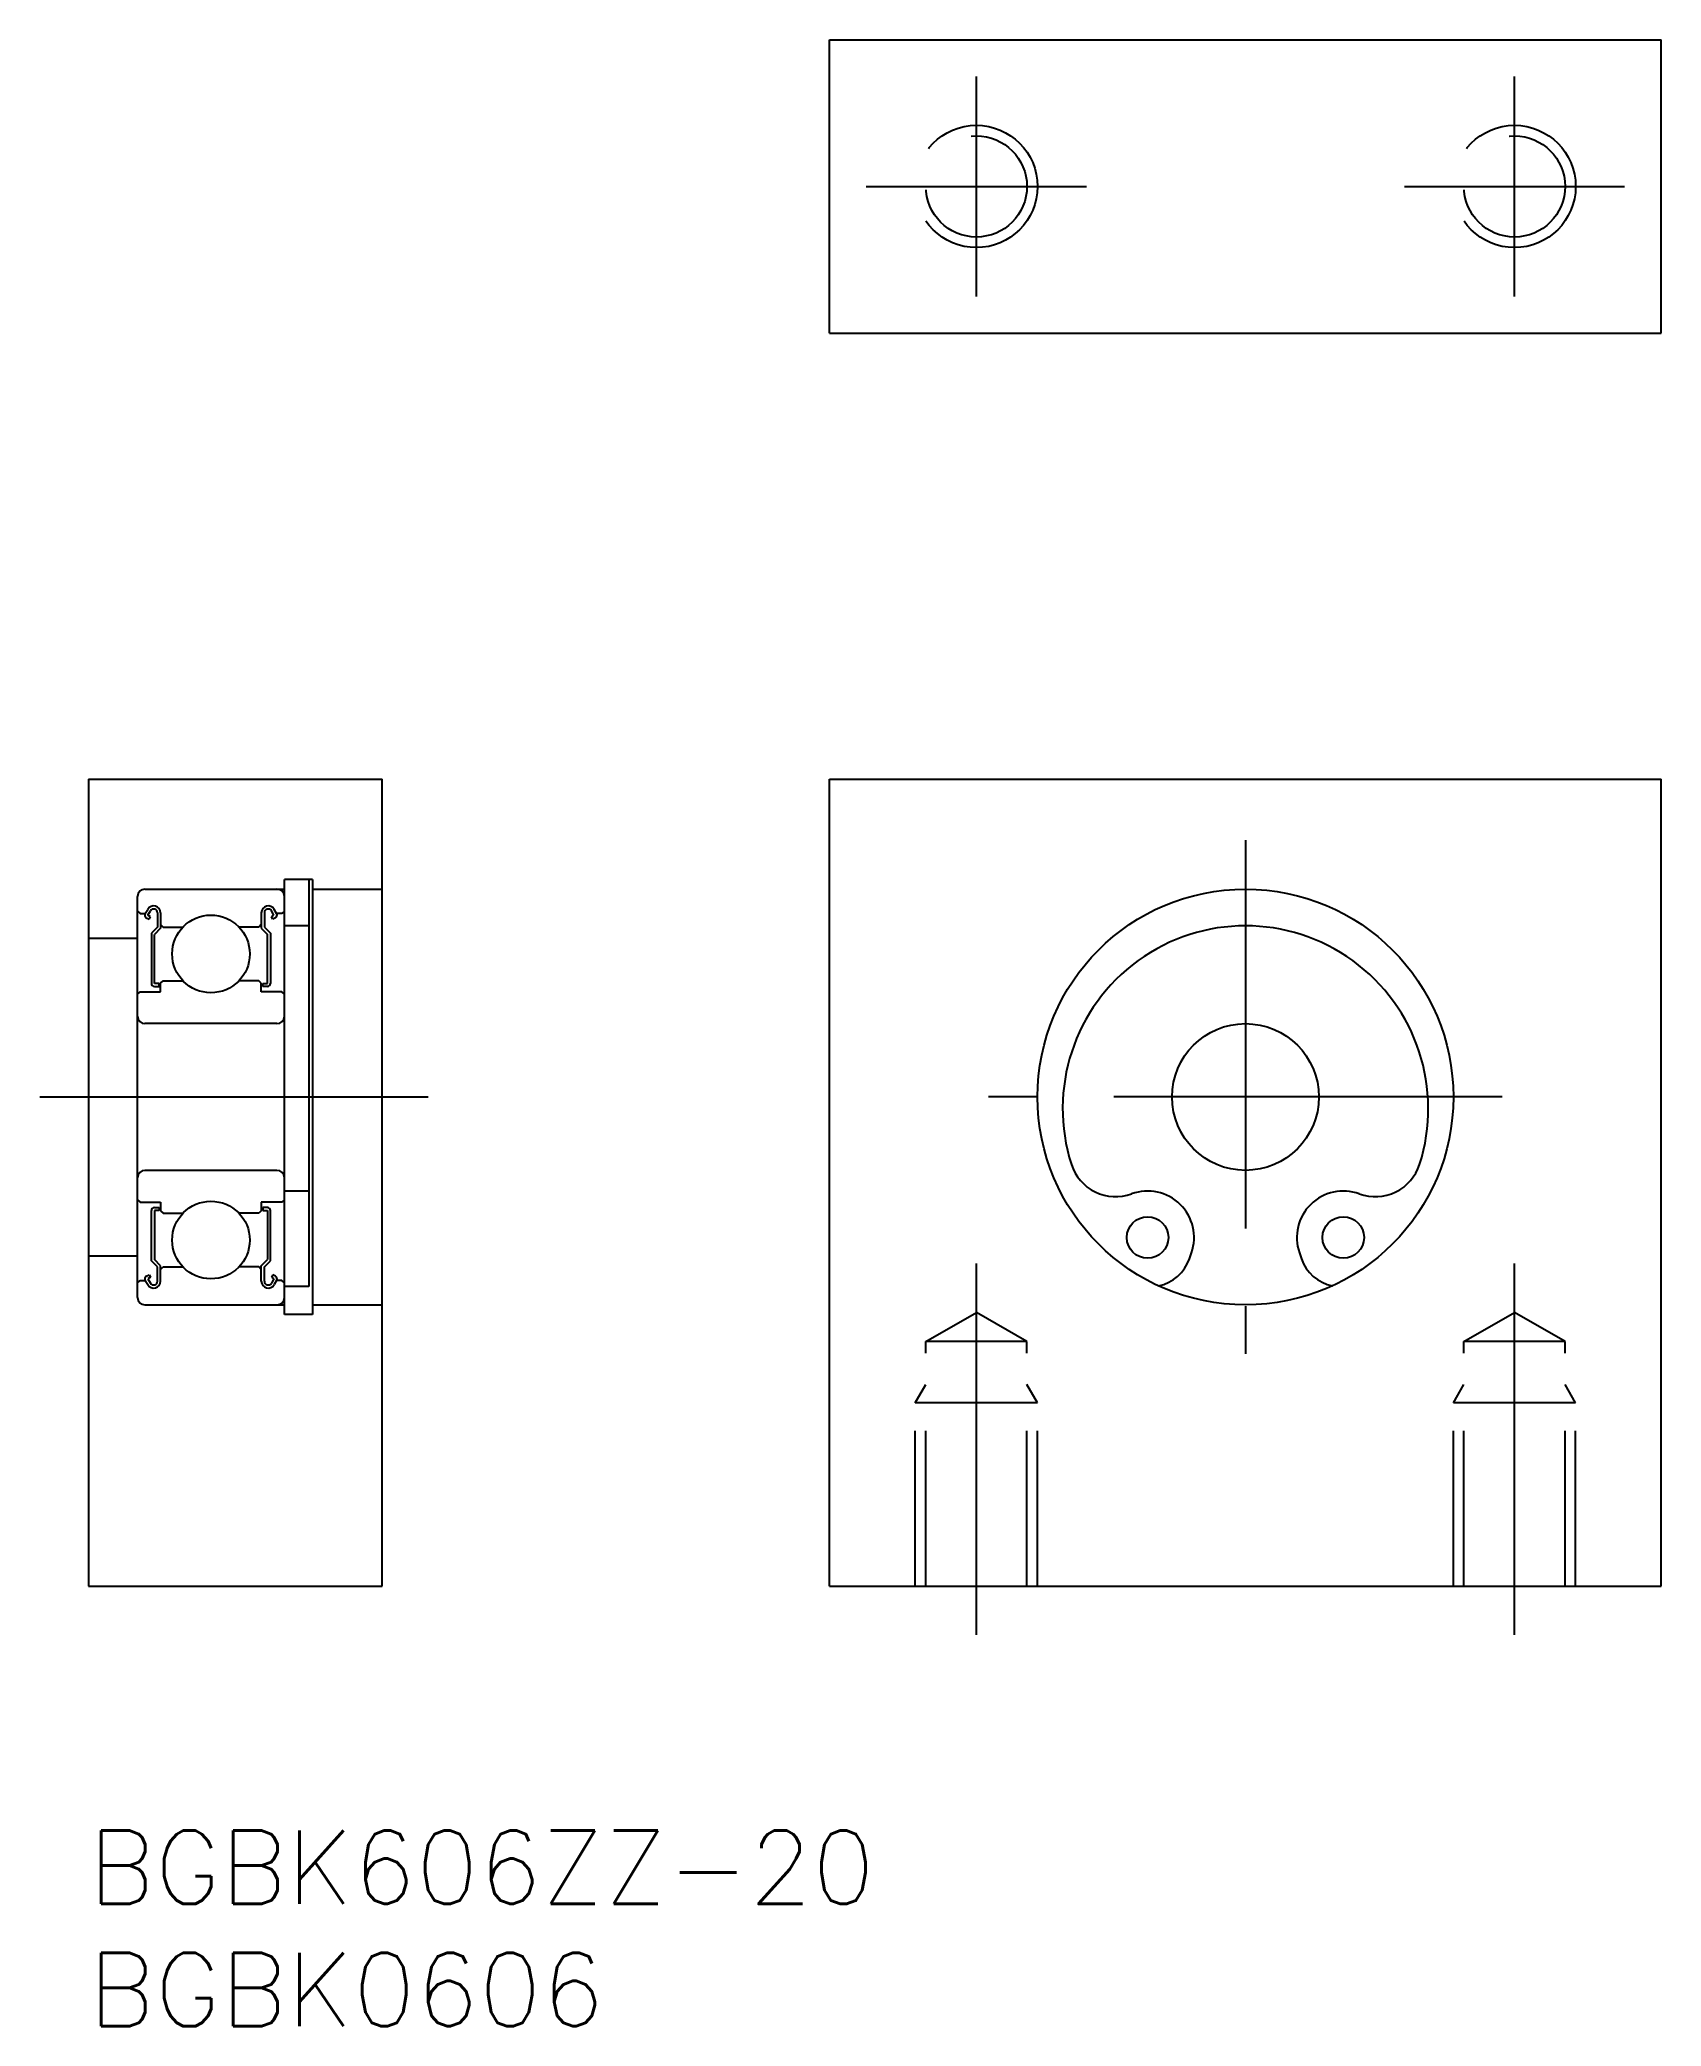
# Model space of a CAD drawing. Extents: x -2 to 64.3, y -8 to 73.2.
import ezdxf

# ---------------------------------------------------------------- set-up
doc = ezdxf.new("R2010")
doc.units = 0
doc.header["$LTSCALE"] = 0.5
doc.linetypes.add('CENTER', pattern=[50.8, 31.75, -6.35, 6.35, -6.35])
doc.linetypes.add('DASHED', pattern=[19.05, 12.7, -6.35])
for name, color, linetype in [('MSM_CENTER', 1, 'CENTER'), ('MSM_CONTINUOUS', 7, 'CONTINUOUS'), ('MSM_DASHED', 4, 'DASHED'), ('MSM_PART_NUMBER', 7, 'CONTINUOUS')]:
    doc.layers.add(name, color=color, linetype=linetype)
doc.styles.get("Standard").update_dxf_attribs({"font": 'txt.shx', "height": 3, "bigfont": 'bigfont.shx'})

# ---------------------------------------------------------------- blocks, each defined once
blk = doc.blocks.new('*U4')
at = {"layer": 'MSM_PART_NUMBER'}
blk.add_text('BGBK606ZZ-20', height=3, dxfattribs=at).set_placement((0, -3))
blk = doc.blocks.new('*U5')
at = {"layer": 'MSM_PART_NUMBER'}
blk.add_text('BGBK0606', height=3, dxfattribs=at).set_placement((0, -8))

msp = doc.modelspace()

# ---------------------------------------------------------------- linework, layer by layer
at = {"layer": 'MSM_CENTER'}
for p, q in [((36.294, 62.734), (36.294, 71.734)), ((58.294, 62.734), (58.294, 71.734)), ((31.794, 67.234), (40.794, 67.234)), ((53.794, 67.234), (62.794, 67.234)), ((47.294, 40.5), (47.294, 19.5)), ((-2, 30), (14, 30)), ((57.794, 30), (36.794, 30)), ((36.294, 8), (36.294, 23.193)), ((58.294, 8), (58.294, 23.193))]:
    msp.add_line(p, q, dxfattribs=at)
at = {"layer": 'MSM_CONTINUOUS'}
for p, q in [((30.294, 61.234), (30.294, 73.234)), ((30.294, 73.234), (64.294, 73.234)), ((64.294, 61.234), (64.294, 73.234)), ((30.294, 61.234), (64.294, 61.234)), ((0, 43), (0, 10)), ((0, 43), (12, 43)), ((12, 10), (12, 43)), ((30.294, 10), (30.294, 43)), ((30.294, 43), (64.294, 43)), ((64.294, 10), (64.294, 43)), ((2, 21.8), (2, 38.2)), ((2.3, 38.5), (8, 38.5)), ((8, 21.1), (8, 38.9)), ((9.15, 38.9, 0.5), (8, 38.9, 0.5)), ((9, 38.9), (9, 22.245)), ((9.15, 38.9), (9.15, 21.1)), ((9.15, 38.5, 1), (12, 38.5, 1)), ((2, 37.6), (2.1, 37.5)), ((2.1, 37.5), (2.314, 37.5)), ((2.314, 37.5), (2.417, 37.673)), ((2.423, 37.437), (2.525, 37.61)), ((2.531, 37.374), (2.423, 37.437)), ((2.469, 37.266), (2.531, 37.374)), ((2.816, 37.532), (2.816, 36.95)), ((2.942, 37.532), (2.942, 36.898)), ((7.058, 37.532), (7.058, 36.898)), ((7.184, 37.532), (7.184, 36.95)), ((7.469, 37.374), (7.577, 37.437)), ((7.531, 37.266), (7.469, 37.374)), ((7.577, 37.437), (7.475, 37.61)), ((7.686, 37.5), (7.583, 37.673)), ((7.9, 37.5), (7.686, 37.5)), ((8, 37.6), (7.9, 37.5)), ((2.357, 37.33), (2.469, 37.266)), ((2.816, 36.95), (2.565, 36.699)), ((2.565, 36.699), (2.565, 34.646)), ((2.942, 36.898), (2.691, 36.647)), ((2.691, 34.646), (2.691, 36.647)), ((2.942, 37.05), (3.042, 36.95)), ((3.042, 36.95), (3.855, 36.95)), ((6.958, 36.95), (6.145, 36.95)), ((7.058, 37.05), (6.958, 36.95)), ((7.058, 36.898), (7.309, 36.647)), ((7.184, 36.95), (7.435, 36.699)), ((7.309, 34.646), (7.309, 36.647)), ((7.435, 36.699), (7.435, 34.646)), ((7.643, 37.33), (7.531, 37.266)), ((9, 37, 0.5), (8, 37, 0.5)), ((0, 36.5), (2, 36.5)), ((2, 34.2), (2.1, 34.3)), ((2.1, 34.3), (2.942, 34.3)), ((2.879, 34.646), (2.691, 34.646)), ((2.691, 34.52), (2.879, 34.52)), ((2.879, 34.52), (2.879, 34.646)), ((2.942, 34.65), (3.042, 34.75)), ((2.942, 34.3), (2.942, 34.65)), ((3.042, 34.75), (3.855, 34.75)), ((6.958, 34.75), (6.145, 34.75)), ((7.058, 34.65), (6.958, 34.75)), ((7.058, 34.3), (7.058, 34.65)), ((7.9, 34.3), (7.058, 34.3)), ((7.121, 34.52), (7.121, 34.646)), ((7.121, 34.646), (7.309, 34.646)), ((7.309, 34.52), (7.121, 34.52)), ((8, 34.2), (7.9, 34.3)), ((7.7, 33), (2.3, 33)), ((7.7, 27), (2.3, 27)), ((9, 26.155, 0.5), (8, 26.155, 0.5)), ((2, 25.8), (2.1, 25.7)), ((2.1, 25.7), (2.942, 25.7)), ((2.565, 23.301), (2.565, 25.354)), ((2.691, 25.48), (2.879, 25.48)), ((2.691, 25.354), (2.691, 23.353)), ((2.879, 25.354), (2.691, 25.354)), ((2.879, 25.48), (2.879, 25.354)), ((2.942, 25.7), (2.942, 25.35)), ((2.942, 25.35), (3.042, 25.25)), ((3.042, 25.25), (3.855, 25.25)), ((6.958, 25.25), (6.145, 25.25)), ((7.058, 25.35), (6.958, 25.25)), ((7.058, 25.7), (7.058, 25.35)), ((7.9, 25.7), (7.058, 25.7)), ((7.121, 25.48), (7.121, 25.354)), ((7.309, 25.48), (7.121, 25.48)), ((7.121, 25.354), (7.309, 25.354)), ((7.309, 25.354), (7.309, 23.353)), ((7.435, 23.301), (7.435, 25.354)), ((8, 25.8), (7.9, 25.7)), ((45.004, 23.389, 0.5), (45.089, 23.634, 0.5)), ((49.498, 23.634, 0.5), (49.583, 23.389, 0.5)), ((0, 23.5), (2, 23.5)), ((2.816, 23.05), (2.565, 23.301)), ((2.942, 23.102), (2.691, 23.353)), ((2.816, 22.468), (2.816, 23.05)), ((2.942, 22.468), (2.942, 23.102)), ((2.942, 22.95), (3.042, 23.05)), ((3.042, 23.05), (3.855, 23.05)), ((6.958, 23.05), (6.145, 23.05)), ((7.058, 22.95), (6.958, 23.05)), ((7.058, 23.102), (7.309, 23.353)), ((7.058, 22.468), (7.058, 23.102)), ((7.184, 23.05), (7.435, 23.301)), ((7.184, 22.468), (7.184, 23.05)), ((2, 22.4), (2.1, 22.5)), ((2.1, 22.5), (2.314, 22.5)), ((2.314, 22.5), (2.417, 22.327)), ((2.357, 22.67), (2.469, 22.734)), ((2.531, 22.626), (2.423, 22.563)), ((2.423, 22.563), (2.525, 22.39)), ((2.469, 22.734), (2.531, 22.626)), ((7.531, 22.734), (7.469, 22.626)), ((7.469, 22.626), (7.577, 22.563)), ((7.577, 22.563), (7.475, 22.39)), ((7.643, 22.67), (7.531, 22.734)), ((7.686, 22.5), (7.583, 22.327)), ((7.9, 22.5), (7.686, 22.5)), ((8, 22.4), (7.9, 22.5)), ((9, 22.245, 0.5), (8, 22.245, 0.5)), ((2.3, 21.5), (8, 21.5)), ((9.15, 21.5, 1), (12, 21.5, 1)), ((9.15, 21.1, 0.5), (8, 21.1, 0.5)), ((0, 10), (12, 10)), ((30.294, 10), (64.294, 10))]:
    msp.add_line(p, q, dxfattribs=at)
for centre, radius in [((47.294, 30), 8.5), ((5, 35.85), 1.587), ((47.294, 30), 3), ((5, 24.15), 1.587), ((43.294, 24.255, 0.5), 0.85), ((51.294, 24.255, 0.5), 0.85)]:
    msp.add_circle(centre, radius, dxfattribs=at)
for centre, radius, start, end in [((2.3, 38.2), 0.3, 90, 180), ((7.7, 38.2), 0.3, 0, 90), ((2.423, 37.437), 0.126, 149.99264, 238.75861), ((2.66, 37.532), 0.282, 0.0016, 149.92905), ((2.66, 37.532), 0.156, 0.00289, 149.92954), ((7.34, 37.532), 0.282, 30.07095, 179.9984), ((7.34, 37.532), 0.156, 30.07046, 179.99711), ((7.577, 37.437), 0.126, 301.24139, 30.00736), ((47.294, 29.525, 0.5), 7.475, 342.22352, 197.77648), ((2.691, 34.646), 0.126, 180.00005, 270.00003), ((7.309, 34.646), 0.126, 269.99997, 359.99995), ((2.3, 33.3), 0.3, 180, 270), ((7.7, 33.3), 0.3, 270, 0), ((2.3, 26.7), 0.3, 90, 180), ((7.7, 26.7), 0.3, 0, 90), ((41.985, 27.823, 0.5), 1.9, 197.77648, 290.14679), ((52.602, 27.823, 0.5), 1.9, 249.85321, 342.22352), ((43.294, 24.255, 0.5), 1.9, 340.89939, 110.14679), ((51.294, 24.255, 0.5), 1.9, 69.85321, 199.10061), ((2.691, 25.354), 0.126, 89.99997, 179.99995), ((7.309, 25.354), 0.126, 0.00005, 90.00003), ((43.398, 23.945, 0.5), 1.7, 281.54279, 340.89939), ((51.189, 23.945, 0.5), 1.7, 199.10061, 258.45721), ((2.423, 22.563), 0.126, 121.24139, 210.00736), ((2.66, 22.468), 0.282, 210.07095, 359.9984), ((2.66, 22.468), 0.156, 210.07046, 359.99711), ((7.34, 22.468), 0.282, 180.0016, 329.92905), ((7.34, 22.468), 0.156, 180.00289, 329.92954), ((7.577, 22.563), 0.126, 329.99264, 58.75861), ((2.3, 21.8), 0.3, 180, 270), ((7.7, 21.8), 0.3, 270, 0)]:
    msp.add_arc(centre, radius, start, end, dxfattribs=at)
at = {"layer": 'MSM_DASHED'}
for p, q in [((34.227, 20), (36.294, 21.193)), ((38.361, 20), (36.294, 21.193)), ((56.227, 20), (58.294, 21.193)), ((60.361, 20), (58.294, 21.193)), ((34.227, 10), (34.227, 20)), ((38.361, 20), (34.227, 20)), ((38.361, 10), (38.361, 20)), ((56.227, 10), (56.227, 20)), ((60.361, 20), (56.227, 20)), ((60.361, 10), (60.361, 20)), ((33.794, 17.5), (34.227, 18.25)), ((38.794, 17.5), (38.361, 18.25)), ((55.794, 17.5), (56.227, 18.25)), ((60.794, 17.5), (60.361, 18.25)), ((33.794, 10), (33.794, 17.5)), ((38.794, 17.5), (33.794, 17.5)), ((38.794, 10), (38.794, 17.5)), ((55.794, 10), (55.794, 17.5)), ((60.794, 17.5), (55.794, 17.5)), ((60.794, 10), (60.794, 17.5))]:
    msp.add_line(p, q, dxfattribs=at)
for centre, radius in [((36.294, 67.234), 2.5), ((36.294, 67.234), 2.067), ((58.294, 67.234), 2.5), ((58.294, 67.234), 2.067)]:
    msp.add_circle(centre, radius, dxfattribs=at)

# ---------------------------------------------------------------- block references
at = {"layer": 'MSM_CONTINUOUS'}
for name in ['*U4', '*U5']:
    msp.add_blockref(name, (0, 0), dxfattribs=at)

doc.saveas('drawing.dxf')
